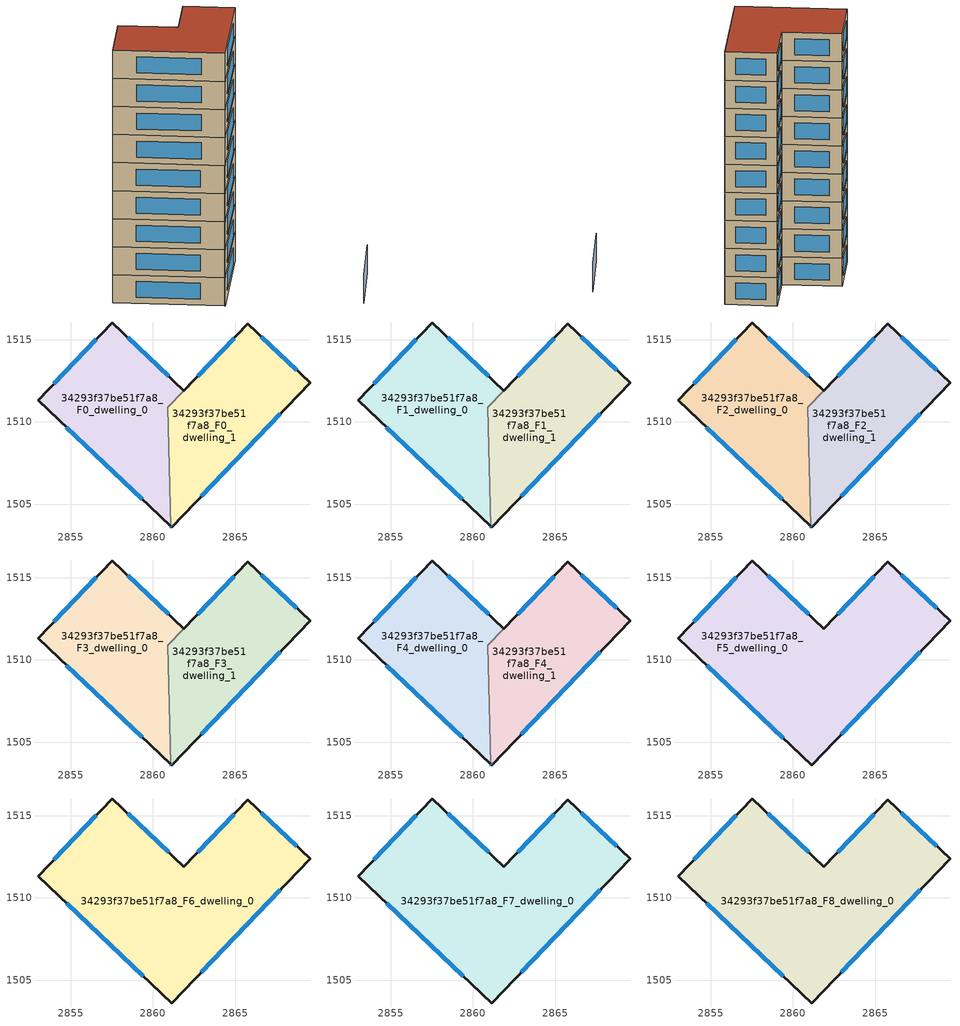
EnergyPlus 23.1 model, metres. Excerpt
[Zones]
34293f37be51f7a8_F0_dwelling_0
 floor ground (EU_floor_Construction): 2861.88,1511.9 2860.9,1510.88 2861.07,1503.67 2853.01,1511.32 2857.52,1516.03 z0
 wall outside (EU_wall_Construction): 2861.88,1511.9 2857.52,1516.03 2853.01,1511.32 2861.07,1503.67 z0:3
 wall to 34293f37be51f7a8_F0_dwelling_1 (EU_wall_Construction): 2861.07,1503.67 2860.9,1510.88 2861.88,1511.9 z0:3
 window (EU_Window_Construction): 2854.74,1509.68 2859.34,1505.31 / 2856.56,1515.02 2853.98,1512.33 / 2860.94,1512.78 2858.46,1515.14 z0.64:2.36
34293f37be51f7a8_F0_dwelling_1
 floor ground (EU_floor_Construction): 2869.54,1512.37 2861.14,1503.6 2861.07,1503.67 2860.9,1510.88 2861.88,1511.9 2865.77,1515.95 z0
 wall outside (EU_wall_Construction): 2861.07,1503.67 2861.14,1503.6 2869.54,1512.37 2865.77,1515.95 2861.88,1511.9 z0:3
 window (EU_Window_Construction): 2868.74,1513.14 2866.58,1515.19 / 2862.94,1505.48 2867.74,1510.49 / 2861.08,1503.65 2861.12,1503.61 / 2864.94,1515.09 2862.72,1512.77 z0.64:2.36
34293f37be51f7a8_F1_dwelling_0
 floor to 34293f37be51f7a8_F0_dwelling_0 (EU_floor_Construction): 2861.88,1511.9 2860.9,1510.88 2861.07,1503.67 2853.01,1511.32 2857.52,1516.03 z3
 wall outside (EU_wall_Construction): 2861.88,1511.9 2857.52,1516.03 2853.01,1511.32 2861.07,1503.67 z3:6
 wall to 34293f37be51f7a8_F1_dwelling_1 (EU_wall_Construction): 2861.07,1503.67 2860.9,1510.88 2861.88,1511.9 z3:6
 window (EU_Window_Construction): 2854.74,1509.68 2859.34,1505.31 / 2856.56,1515.02 2853.98,1512.33 / 2860.94,1512.78 2858.46,1515.14 z3.64:5.36
34293f37be51f7a8_F1_dwelling_1
 floor to 34293f37be51f7a8_F0_dwelling_1 (EU_floor_Construction): 2869.54,1512.37 2861.14,1503.6 2861.07,1503.67 2860.9,1510.88 2861.88,1511.9 2865.77,1515.95 z3
 wall outside (EU_wall_Construction): 2861.07,1503.67 2861.14,1503.6 2869.54,1512.37 2865.77,1515.95 2861.88,1511.9 z3:6
 window (EU_Window_Construction): 2868.74,1513.14 2866.58,1515.19 / 2862.94,1505.48 2867.74,1510.49 / 2861.08,1503.65 2861.12,1503.61 / 2864.94,1515.09 2862.72,1512.77 z3.64:5.36
34293f37be51f7a8_F2_dwelling_0
 floor to 34293f37be51f7a8_F1_dwelling_0 (EU_floor_Construction): 2861.88,1511.9 2860.9,1510.88 2861.07,1503.67 2853.01,1511.32 2857.52,1516.03 z6
 wall outside (EU_wall_Construction): 2861.88,1511.9 2857.52,1516.03 2853.01,1511.32 2861.07,1503.67 z6:9
 wall to 34293f37be51f7a8_F2_dwelling_1 (EU_wall_Construction): 2861.07,1503.67 2860.9,1510.88 2861.88,1511.9 z6:9
 window (EU_Window_Construction): 2854.74,1509.68 2859.34,1505.31 / 2856.56,1515.02 2853.98,1512.33 / 2860.94,1512.78 2858.46,1515.14 z6.64:8.36
34293f37be51f7a8_F2_dwelling_1
 floor to 34293f37be51f7a8_F1_dwelling_1 (EU_floor_Construction): 2869.54,1512.37 2861.14,1503.6 2861.07,1503.67 2860.9,1510.88 2861.88,1511.9 2865.77,1515.95 z6
 wall outside (EU_wall_Construction): 2861.07,1503.67 2861.14,1503.6 2869.54,1512.37 2865.77,1515.95 2861.88,1511.9 z6:9
 window (EU_Window_Construction): 2868.74,1513.14 2866.58,1515.19 / 2862.94,1505.48 2867.74,1510.49 / 2861.08,1503.65 2861.12,1503.61 / 2864.94,1515.09 2862.72,1512.77 z6.64:8.36
34293f37be51f7a8_F3_dwelling_0
 floor to 34293f37be51f7a8_F2_dwelling_0 (EU_floor_Construction): 2861.88,1511.9 2860.9,1510.88 2861.07,1503.67 2853.01,1511.32 2857.52,1516.03 z9
 wall outside (EU_wall_Construction): 2861.88,1511.9 2857.52,1516.03 2853.01,1511.32 2861.07,1503.67 z9:12
 wall to 34293f37be51f7a8_F3_dwelling_1 (EU_wall_Construction): 2861.07,1503.67 2860.9,1510.88 2861.88,1511.9 z9:12
 window (EU_Window_Construction): 2854.74,1509.68 2859.34,1505.31 / 2856.56,1515.02 2853.98,1512.33 / 2860.94,1512.78 2858.46,1515.14 z9.64:11.36
34293f37be51f7a8_F3_dwelling_1
 floor to 34293f37be51f7a8_F2_dwelling_1 (EU_floor_Construction): 2869.54,1512.37 2861.14,1503.6 2861.07,1503.67 2860.9,1510.88 2861.88,1511.9 2865.77,1515.95 z9
 wall outside (EU_wall_Construction): 2861.07,1503.67 2861.14,1503.6 2869.54,1512.37 2865.77,1515.95 2861.88,1511.9 z9:12
 window (EU_Window_Construction): 2868.74,1513.14 2866.58,1515.19 / 2862.94,1505.48 2867.74,1510.49 / 2861.08,1503.65 2861.12,1503.61 / 2864.94,1515.09 2862.72,1512.77 z9.64:11.36
34293f37be51f7a8_F4_dwelling_0
 floor to 34293f37be51f7a8_F3_dwelling_0 (EU_floor_Construction): 2861.88,1511.9 2860.9,1510.88 2861.07,1503.67 2853.01,1511.32 2857.52,1516.03 z12
 wall outside (EU_wall_Construction): 2861.88,1511.9 2857.52,1516.03 2853.01,1511.32 2861.07,1503.67 z12:15
 wall to 34293f37be51f7a8_F4_dwelling_1 (EU_wall_Construction): 2861.07,1503.67 2860.9,1510.88 2861.88,1511.9 z12:15
 window (EU_Window_Construction): 2854.74,1509.68 2859.34,1505.31 / 2856.56,1515.02 2853.98,1512.33 / 2860.94,1512.78 2858.46,1515.14 z12.64:14.36
34293f37be51f7a8_F4_dwelling_1
 floor to 34293f37be51f7a8_F3_dwelling_1 (EU_floor_Construction): 2869.54,1512.37 2861.14,1503.6 2861.07,1503.67 2860.9,1510.88 2861.88,1511.9 2865.77,1515.95 z12
 wall outside (EU_wall_Construction): 2861.07,1503.67 2861.14,1503.6 2869.54,1512.37 2865.77,1515.95 2861.88,1511.9 z12:15
 window (EU_Window_Construction): 2868.74,1513.14 2866.58,1515.19 / 2862.94,1505.48 2867.74,1510.49 / 2861.08,1503.65 2861.12,1503.61 / 2864.94,1515.09 2862.72,1512.77 z12.64:14.36
34293f37be51f7a8_F5_dwelling_0
 floor to 34293f37be51f7a8_F4_dwelling_0 (EU_floor_Construction): 2861.88,1511.9 2860.9,1510.88 2861.07,1503.67 2853.01,1511.32 2857.52,1516.03 z15
 floor to 34293f37be51f7a8_F4_dwelling_1 (EU_floor_Construction): 2869.54,1512.37 2861.14,1503.6 2861.07,1503.67 2860.9,1510.88 2861.88,1511.9 2865.77,1515.95 z15
 wall outside (EU_wall_Construction): 2861.14,1503.6 2869.54,1512.37 2865.77,1515.95 2861.88,1511.9 2857.52,1516.03 2853.01,1511.32 2861.14,1503.6 z15:18
 window (EU_Window_Construction): 2862.94,1505.48 2867.74,1510.49 / 2854.75,1509.67 2859.4,1505.25 / 2856.56,1515.02 2853.98,1512.33 / 2860.95,1512.78 2858.46,1515.14 / 2864.94,1515.08 2862.71,1512.77 / 2868.74,1513.14 2866.58,1515.19 z15.64:17.36
34293f37be51f7a8_F6_dwelling_0
 floor to 34293f37be51f7a8_F5_dwelling_0 (EU_floor_Construction): 2869.54,1512.37 2861.14,1503.6 2853.01,1511.32 2857.52,1516.03 2861.88,1511.9 2865.77,1515.95 z18
 wall outside (EU_wall_Construction): 2861.14,1503.6 2869.54,1512.37 2865.77,1515.95 2861.88,1511.9 2857.52,1516.03 2853.01,1511.32 2861.14,1503.6 z18:21
 window (EU_Window_Construction): 2862.94,1505.48 2867.74,1510.49 / 2854.75,1509.67 2859.4,1505.25 / 2856.56,1515.02 2853.98,1512.33 / 2860.95,1512.78 2858.46,1515.14 / 2864.94,1515.08 2862.71,1512.77 / 2868.74,1513.14 2866.58,1515.19 z18.64:20.36
34293f37be51f7a8_F7_dwelling_0
 floor to 34293f37be51f7a8_F6_dwelling_0 (EU_floor_Construction): 2869.54,1512.37 2861.14,1503.6 2853.01,1511.32 2857.52,1516.03 2861.88,1511.9 2865.77,1515.95 z21
 wall outside (EU_wall_Construction): 2861.14,1503.6 2869.54,1512.37 2865.77,1515.95 2861.88,1511.9 2857.52,1516.03 2853.01,1511.32 2861.14,1503.6 z21:24
 window (EU_Window_Construction): 2862.94,1505.48 2867.74,1510.49 / 2854.75,1509.67 2859.4,1505.25 / 2856.56,1515.02 2853.98,1512.33 / 2860.95,1512.78 2858.46,1515.14 / 2864.94,1515.08 2862.71,1512.77 / 2868.74,1513.14 2866.58,1515.19 z21.64:23.36
34293f37be51f7a8_F8_dwelling_0
 floor to 34293f37be51f7a8_F7_dwelling_0 (EU_floor_Construction): 2869.54,1512.37 2861.14,1503.6 2853.01,1511.32 2857.52,1516.03 2861.88,1511.9 2865.77,1515.95 z24
 wall outside (EU_wall_Construction): 2861.14,1503.6 2869.54,1512.37 2865.77,1515.95 2861.88,1511.9 2857.52,1516.03 2853.01,1511.32 2861.14,1503.6 z24:27
 window (EU_Window_Construction): 2862.94,1505.48 2867.74,1510.49 / 2854.75,1509.67 2859.4,1505.25 / 2856.56,1515.02 2853.98,1512.33 / 2860.95,1512.78 2858.46,1515.14 / 2864.94,1515.08 2862.71,1512.77 / 2868.74,1513.14 2866.58,1515.19 z24.64:26.36
 roof outside (EU_roof_Construction): 2861.14,1503.6 2869.54,1512.37 2865.77,1515.95 2861.88,1511.9 2857.52,1516.03 2853.01,1511.32 z27
shading: 2872.28,1495.54 2877.55,1501.46 z0:3
[Building]
EU S2 Campaign: North Axis=0; Terrain=City; Solar Distribution=FullExterior
[Site:Location]
Yerevan-Zvartnots.Intl.AP: Latitude=40.15; Longitude=44.383; Time Zone=4; Elevation=854
[SizingPeriod:WeatherFileDays]
AnnualSizingPeriod: Begin Month=1; Begin Day of Month=1; End Month=12; End Day of Month=31; Day of Week for Start Day=Monday; Use Weather File Daylight Saving Period=No; Use Weather File Rain and Snow Indicators=No
[MATERIAL]
EU_InternalMass_Material: Roughness=MediumRough; Thickness=0.1; Conductivity=1; Density=1800; Specific Heat=900; Thermal Absorptance=0.9; Solar Absorptance=0.7; Visible Absorptance=0.7
[MATERIAL:NOMASS] Roughness=MediumRough; Thermal Absorptance=0.9; Solar Absorptance=0.7; Visible Absorptance=0.7
Name | Thermal Resistance
EU_wall_NoMass | 1.05043
EU_roof_NoMass | 1.45357
EU_floor_NoMass | 0.478065
[WINDOWMATERIAL:SIMPLEGLAZINGSYSTEM]
EU_Window_SimpleGlazing: UFactor=2.5566; Solar Heat Gain Coefficient=0.75; Visible Transmittance=0.75
[CONSTRUCTION]
EU_wall_Construction: EU_wall_NoMass
EU_roof_Construction: EU_roof_NoMass
EU_floor_Construction: EU_floor_NoMass
EU_Window_Construction: EU_Window_SimpleGlazing
EU_InternalMass_Construction: EU_InternalMass_Material
[ZONE] Type=1; Multiplier=1; Ceiling Height=autocalculate; Floor Area=autocalculate; Part of Total Floor Area=Yes
Name | Volume
34293f37be51f7a8_F0_dwelling_0; 34293f37be51f7a8_F1_dwelling_0; 34293f37be51f7a8_F2_dwelling_0; 34293f37be51f7a8_F3_dwelling_0; 34293f37be51f7a8_F4_dwelling_0 | 156.568
34293f37be51f7a8_F5_dwelling_0 | 307.12
34293f37be51f7a8_F6_dwelling_0; 34293f37be51f7a8_F7_dwelling_0; 34293f37be51f7a8_F8_dwelling_0 | 307.144
34293f37be51f7a8_F0_dwelling_1; 34293f37be51f7a8_F1_dwelling_1; 34293f37be51f7a8_F2_dwelling_1; 34293f37be51f7a8_F3_dwelling_1; 34293f37be51f7a8_F4_dwelling_1 | 150.552
[INTERNALMASS] Construction=EU_InternalMass_Construction
Name | Zone or ZoneList | Surface Area
34293f37be51f7a8_F0_dwelling_0_EU_InternalMass | 34293f37be51f7a8_F0_dwelling_0 | 52.1916
34293f37be51f7a8_F0_dwelling_1_EU_InternalMass | 34293f37be51f7a8_F0_dwelling_1 | 50.1904
34293f37be51f7a8_F1_dwelling_0_EU_InternalMass | 34293f37be51f7a8_F1_dwelling_0 | 52.1916
34293f37be51f7a8_F1_dwelling_1_EU_InternalMass | 34293f37be51f7a8_F1_dwelling_1 | 50.1904
34293f37be51f7a8_F2_dwelling_0_EU_InternalMass | 34293f37be51f7a8_F2_dwelling_0 | 52.1916
34293f37be51f7a8_F2_dwelling_1_EU_InternalMass | 34293f37be51f7a8_F2_dwelling_1 | 50.1904
34293f37be51f7a8_F3_dwelling_0_EU_InternalMass | 34293f37be51f7a8_F3_dwelling_0 | 52.1916
34293f37be51f7a8_F3_dwelling_1_EU_InternalMass | 34293f37be51f7a8_F3_dwelling_1 | 50.1904
34293f37be51f7a8_F4_dwelling_0_EU_InternalMass | 34293f37be51f7a8_F4_dwelling_0 | 52.1916
34293f37be51f7a8_F4_dwelling_1_EU_InternalMass | 34293f37be51f7a8_F4_dwelling_1 | 50.1904
34293f37be51f7a8_F5_dwelling_0_EU_InternalMass | 34293f37be51f7a8_F5_dwelling_0 | 102.381
34293f37be51f7a8_F6_dwelling_0_EU_InternalMass | 34293f37be51f7a8_F6_dwelling_0 | 102.381
34293f37be51f7a8_F7_dwelling_0_EU_InternalMass | 34293f37be51f7a8_F7_dwelling_0 | 102.381
34293f37be51f7a8_F8_dwelling_0_EU_InternalMass | 34293f37be51f7a8_F8_dwelling_0 | 102.381
[OTHEREQUIPMENT] Fuel Type=Electricity; Design Level Calculation Method=Watts/Area; Power per Zone Floor Area=1; Fraction Latent=0; Fraction Radiant=0; Fraction Lost=0; Carbon Dioxide Generation Rate=0; EndUse Subcategory=EU_Step8_InternalGains
Name | Zone or ZoneList or Space or SpaceList | Schedule
EU_Step8_InternalGain_34293f37be51f7a8_F0_dwelling_0_f000 | 34293f37be51f7a8_F0_dwelling_0 | EU_Step8_GainSchedule_34293f37be51f7a8_F0_dwelling_0_f000
EU_Step8_InternalGain_34293f37be51f7a8_F0_dwelling_1_f000 | 34293f37be51f7a8_F0_dwelling_1 | EU_Step8_GainSchedule_34293f37be51f7a8_F0_dwelling_1_f000
EU_Step8_InternalGain_34293f37be51f7a8_F1_dwelling_0_f000 | 34293f37be51f7a8_F1_dwelling_0 | EU_Step8_GainSchedule_34293f37be51f7a8_F1_dwelling_0_f000
EU_Step8_InternalGain_34293f37be51f7a8_F1_dwelling_1_f000 | 34293f37be51f7a8_F1_dwelling_1 | EU_Step8_GainSchedule_34293f37be51f7a8_F1_dwelling_1_f000
EU_Step8_InternalGain_34293f37be51f7a8_F2_dwelling_0_f000 | 34293f37be51f7a8_F2_dwelling_0 | EU_Step8_GainSchedule_34293f37be51f7a8_F2_dwelling_0_f000
EU_Step8_InternalGain_34293f37be51f7a8_F2_dwelling_1_f000 | 34293f37be51f7a8_F2_dwelling_1 | EU_Step8_GainSchedule_34293f37be51f7a8_F2_dwelling_1_f000
EU_Step8_InternalGain_34293f37be51f7a8_F3_dwelling_0_f000 | 34293f37be51f7a8_F3_dwelling_0 | EU_Step8_GainSchedule_34293f37be51f7a8_F3_dwelling_0_f000
EU_Step8_InternalGain_34293f37be51f7a8_F3_dwelling_1_f000 | 34293f37be51f7a8_F3_dwelling_1 | EU_Step8_GainSchedule_34293f37be51f7a8_F3_dwelling_1_f000
EU_Step8_InternalGain_34293f37be51f7a8_F4_dwelling_0_f000 | 34293f37be51f7a8_F4_dwelling_0 | EU_Step8_GainSchedule_34293f37be51f7a8_F4_dwelling_0_f000
EU_Step8_InternalGain_34293f37be51f7a8_F4_dwelling_1_f000 | 34293f37be51f7a8_F4_dwelling_1 | EU_Step8_GainSchedule_34293f37be51f7a8_F4_dwelling_1_f000
EU_Step8_InternalGain_34293f37be51f7a8_F5_dwelling_0_f000 | 34293f37be51f7a8_F5_dwelling_0 | EU_Step8_GainSchedule_34293f37be51f7a8_F5_dwelling_0_f000
EU_Step8_InternalGain_34293f37be51f7a8_F6_dwelling_0_f000 | 34293f37be51f7a8_F6_dwelling_0 | EU_Step8_GainSchedule_34293f37be51f7a8_F6_dwelling_0_f000
EU_Step8_InternalGain_34293f37be51f7a8_F7_dwelling_0_f000 | 34293f37be51f7a8_F7_dwelling_0 | EU_Step8_GainSchedule_34293f37be51f7a8_F7_dwelling_0_f000
EU_Step8_InternalGain_34293f37be51f7a8_F8_dwelling_0_f000 | 34293f37be51f7a8_F8_dwelling_0 | EU_Step8_GainSchedule_34293f37be51f7a8_F8_dwelling_0_f000
[ZONEVENTILATION:DESIGNFLOWRATE] Schedule=EU_AlwaysOn; Design Flow Rate Calculation Method=AirChanges/Hour; Air Changes per Hour=0.557805; Ventilation Type=Natural; Fan Pressure Rise=0; Fan Total Efficiency=1; Constant Term Coefficient=1; Temperature Term Coefficient=0; Velocity Term Coefficient=0; Velocity Squared Term Coefficient=0; Minimum Indoor Temperature=-100; Maximum Indoor Temperature=100; Delta Temperature=-100; Minimum Outdoor Temperature=-100; Maximum Outdoor Temperature=100; Maximum Wind Speed=40
Name | Zone or ZoneList or Space or SpaceList
EU_ConstantAir_34293f37be51f7a8_F0_dwelling_0 | 34293f37be51f7a8_F0_dwelling_0
EU_ConstantAir_34293f37be51f7a8_F0_dwelling_1 | 34293f37be51f7a8_F0_dwelling_1
EU_ConstantAir_34293f37be51f7a8_F1_dwelling_0 | 34293f37be51f7a8_F1_dwelling_0
EU_ConstantAir_34293f37be51f7a8_F1_dwelling_1 | 34293f37be51f7a8_F1_dwelling_1
EU_ConstantAir_34293f37be51f7a8_F2_dwelling_0 | 34293f37be51f7a8_F2_dwelling_0
EU_ConstantAir_34293f37be51f7a8_F2_dwelling_1 | 34293f37be51f7a8_F2_dwelling_1
EU_ConstantAir_34293f37be51f7a8_F3_dwelling_0 | 34293f37be51f7a8_F3_dwelling_0
EU_ConstantAir_34293f37be51f7a8_F3_dwelling_1 | 34293f37be51f7a8_F3_dwelling_1
EU_ConstantAir_34293f37be51f7a8_F4_dwelling_0 | 34293f37be51f7a8_F4_dwelling_0
EU_ConstantAir_34293f37be51f7a8_F4_dwelling_1 | 34293f37be51f7a8_F4_dwelling_1
EU_ConstantAir_34293f37be51f7a8_F5_dwelling_0 | 34293f37be51f7a8_F5_dwelling_0
EU_ConstantAir_34293f37be51f7a8_F6_dwelling_0 | 34293f37be51f7a8_F6_dwelling_0
EU_ConstantAir_34293f37be51f7a8_F7_dwelling_0 | 34293f37be51f7a8_F7_dwelling_0
EU_ConstantAir_34293f37be51f7a8_F8_dwelling_0 | 34293f37be51f7a8_F8_dwelling_0
[HVACTEMPLATE:THERMOSTAT] Constant Heating Setpoint=20; Constant Cooling Setpoint=50
EU_HeatOnly_34293f37be51f7a8_F0_dwelling_0; EU_HeatOnly_34293f37be51f7a8_F0_dwelling_1; EU_HeatOnly_34293f37be51f7a8_F1_dwelling_0; EU_HeatOnly_34293f37be51f7a8_F1_dwelling_1; EU_HeatOnly_34293f37be51f7a8_F2_dwelling_0; EU_HeatOnly_34293f37be51f7a8_F2_dwelling_1; EU_HeatOnly_34293f37be51f7a8_F3_dwelling_0; EU_HeatOnly_34293f37be51f7a8_F3_dwelling_1; EU_HeatOnly_34293f37be51f7a8_F4_dwelling_0; EU_HeatOnly_34293f37be51f7a8_F4_dwelling_1; EU_HeatOnly_34293f37be51f7a8_F5_dwelling_0; EU_HeatOnly_34293f37be51f7a8_F6_dwelling_0; EU_HeatOnly_34293f37be51f7a8_F7_dwelling_0; EU_HeatOnly_34293f37be51f7a8_F8_dwelling_0
[HVACTEMPLATE:ZONE:IDEALLOADSAIRSYSTEM] System Availability Schedule=EU_AlwaysOn; Maximum Heating Supply Air Temperature=50; Minimum Cooling Supply Air Temperature=13; Maximum Heating Supply Air Humidity Ratio=0.0156; Minimum Cooling Supply Air Humidity Ratio=0.0077; Heating Limit=NoLimit; Cooling Limit=NoLimit; Heating Availability Schedule=EU_AlwaysOn; Cooling Availability Schedule=EU_CoolingOff; Dehumidification Control Type=ConstantSensibleHeatRatio; Cooling Sensible Heat Ratio=0.7; Dehumidification Setpoint=60; Humidification Control Type=None; Humidification Setpoint=30; Outdoor Air Method=None; Outdoor Air Flow Rate per Person=0.00944; Outdoor Air Flow Rate per Zone Floor Area=0; Outdoor Air Flow Rate per Zone=0; Demand Controlled Ventilation Type=None; Outdoor Air Economizer Type=NoEconomizer; Heat Recovery Type=None; Sensible Heat Recovery Effectiveness=0.7; Latent Heat Recovery Effectiveness=0.65
Name | Template Thermostat
34293f37be51f7a8_F0_dwelling_0 | EU_HeatOnly_34293f37be51f7a8_F0_dwelling_0
34293f37be51f7a8_F0_dwelling_1 | EU_HeatOnly_34293f37be51f7a8_F0_dwelling_1
34293f37be51f7a8_F1_dwelling_0 | EU_HeatOnly_34293f37be51f7a8_F1_dwelling_0
34293f37be51f7a8_F1_dwelling_1 | EU_HeatOnly_34293f37be51f7a8_F1_dwelling_1
34293f37be51f7a8_F2_dwelling_0 | EU_HeatOnly_34293f37be51f7a8_F2_dwelling_0
34293f37be51f7a8_F2_dwelling_1 | EU_HeatOnly_34293f37be51f7a8_F2_dwelling_1
34293f37be51f7a8_F3_dwelling_0 | EU_HeatOnly_34293f37be51f7a8_F3_dwelling_0
34293f37be51f7a8_F3_dwelling_1 | EU_HeatOnly_34293f37be51f7a8_F3_dwelling_1
34293f37be51f7a8_F4_dwelling_0 | EU_HeatOnly_34293f37be51f7a8_F4_dwelling_0
34293f37be51f7a8_F4_dwelling_1 | EU_HeatOnly_34293f37be51f7a8_F4_dwelling_1
34293f37be51f7a8_F5_dwelling_0 | EU_HeatOnly_34293f37be51f7a8_F5_dwelling_0
34293f37be51f7a8_F6_dwelling_0 | EU_HeatOnly_34293f37be51f7a8_F6_dwelling_0
34293f37be51f7a8_F7_dwelling_0 | EU_HeatOnly_34293f37be51f7a8_F7_dwelling_0
34293f37be51f7a8_F8_dwelling_0 | EU_HeatOnly_34293f37be51f7a8_F8_dwelling_0
[SIZING:ZONE] Zone Cooling Design Supply Air Temperature Input Method=SupplyAirTemperature; Zone Cooling Design Supply Air Temperature=13; Zone Heating Design Supply Air Temperature Input Method=SupplyAirTemperature; Zone Heating Design Supply Air Temperature=50; Zone Cooling Design Supply Air Humidity Ratio=0.008; Zone Heating Design Supply Air Humidity Ratio=0.008; Cooling Design Air Flow Method=DesignDay; Cooling Design Air Flow Rate=0; Cooling Minimum Air Flow per Zone Floor Area=0.000762; Cooling Minimum Air Flow=0; Cooling Minimum Air Flow Fraction=0.2; Heating Design Air Flow Method=DesignDay; Heating Design Air Flow Rate=0; Heating Maximum Air Flow per Zone Floor Area=0.002032; Heating Maximum Air Flow=0.141576; Heating Maximum Air Flow Fraction=0.3; Account for Dedicated Outdoor Air System=No; Dedicated Outdoor Air System Control Strategy=NeutralSupplyAir; Dedicated Outdoor Air Low Setpoint Temperature for Design=autosize; Dedicated Outdoor Air High Setpoint Temperature for Design=autosize; Zone Load Sizing Method=Sensible Load Only No Latent Load; Zone Latent Cooling Design Supply Air Humidity Ratio Input Method=HumidityRatioDifference; Zone Cooling Design Supply Air Humidity Ratio Difference=0.005; Zone Latent Heating Design Supply Air Humidity Ratio Input Method=HumidityRatioDifference; Zone Humidification Design Supply Air Humidity Ratio Difference=0.005
34293f37be51f7a8_F0_dwelling_0; 34293f37be51f7a8_F0_dwelling_1; 34293f37be51f7a8_F1_dwelling_0; 34293f37be51f7a8_F1_dwelling_1; 34293f37be51f7a8_F2_dwelling_0; 34293f37be51f7a8_F2_dwelling_1; 34293f37be51f7a8_F3_dwelling_0; 34293f37be51f7a8_F3_dwelling_1; 34293f37be51f7a8_F4_dwelling_0; 34293f37be51f7a8_F4_dwelling_1; 34293f37be51f7a8_F5_dwelling_0; 34293f37be51f7a8_F6_dwelling_0; 34293f37be51f7a8_F7_dwelling_0; 34293f37be51f7a8_F8_dwelling_0
[SCHEDULE:CONSTANT]
Name | Hourly Value
EU_AlwaysOn | 1
EU_CoolingOff | 0
[SCHEDULE:FILE] Column Number=1; Rows to Skip at Top=0; Number of Hours of Data=8760; Column Separator=Comma; Interpolate to Timestep=No; Minutes per Item=60; Adjust Schedule for Daylight Savings=Yes
Name | File
EU_Step8_GainSchedule_34293f37be51f7a8_F0_dwelling_0_f000 | ../../schedules/34293f37be51f7a8/34293f37be51f7a8_F0_dwelling_0_f000_gain.csv
EU_Step8_GainSchedule_34293f37be51f7a8_F0_dwelling_1_f000 | ../../schedules/34293f37be51f7a8/34293f37be51f7a8_F0_dwelling_1_f000_gain.csv
EU_Step8_GainSchedule_34293f37be51f7a8_F1_dwelling_0_f000 | ../../schedules/34293f37be51f7a8/34293f37be51f7a8_F1_dwelling_0_f000_gain.csv
EU_Step8_GainSchedule_34293f37be51f7a8_F1_dwelling_1_f000 | ../../schedules/34293f37be51f7a8/34293f37be51f7a8_F1_dwelling_1_f000_gain.csv
EU_Step8_GainSchedule_34293f37be51f7a8_F2_dwelling_0_f000 | ../../schedules/34293f37be51f7a8/34293f37be51f7a8_F2_dwelling_0_f000_gain.csv
EU_Step8_GainSchedule_34293f37be51f7a8_F2_dwelling_1_f000 | ../../schedules/34293f37be51f7a8/34293f37be51f7a8_F2_dwelling_1_f000_gain.csv
EU_Step8_GainSchedule_34293f37be51f7a8_F3_dwelling_0_f000 | ../../schedules/34293f37be51f7a8/34293f37be51f7a8_F3_dwelling_0_f000_gain.csv
EU_Step8_GainSchedule_34293f37be51f7a8_F3_dwelling_1_f000 | ../../schedules/34293f37be51f7a8/34293f37be51f7a8_F3_dwelling_1_f000_gain.csv
EU_Step8_GainSchedule_34293f37be51f7a8_F4_dwelling_0_f000 | ../../schedules/34293f37be51f7a8/34293f37be51f7a8_F4_dwelling_0_f000_gain.csv
EU_Step8_GainSchedule_34293f37be51f7a8_F4_dwelling_1_f000 | ../../schedules/34293f37be51f7a8/34293f37be51f7a8_F4_dwelling_1_f000_gain.csv
EU_Step8_GainSchedule_34293f37be51f7a8_F5_dwelling_0_f000 | ../../schedules/34293f37be51f7a8/34293f37be51f7a8_F5_dwelling_0_f000_gain.csv
EU_Step8_GainSchedule_34293f37be51f7a8_F6_dwelling_0_f000 | ../../schedules/34293f37be51f7a8/34293f37be51f7a8_F6_dwelling_0_f000_gain.csv
EU_Step8_GainSchedule_34293f37be51f7a8_F7_dwelling_0_f000 | ../../schedules/34293f37be51f7a8/34293f37be51f7a8_F7_dwelling_0_f000_gain.csv
EU_Step8_GainSchedule_34293f37be51f7a8_F8_dwelling_0_f000 | ../../schedules/34293f37be51f7a8/34293f37be51f7a8_F8_dwelling_0_f000_gain.csv
